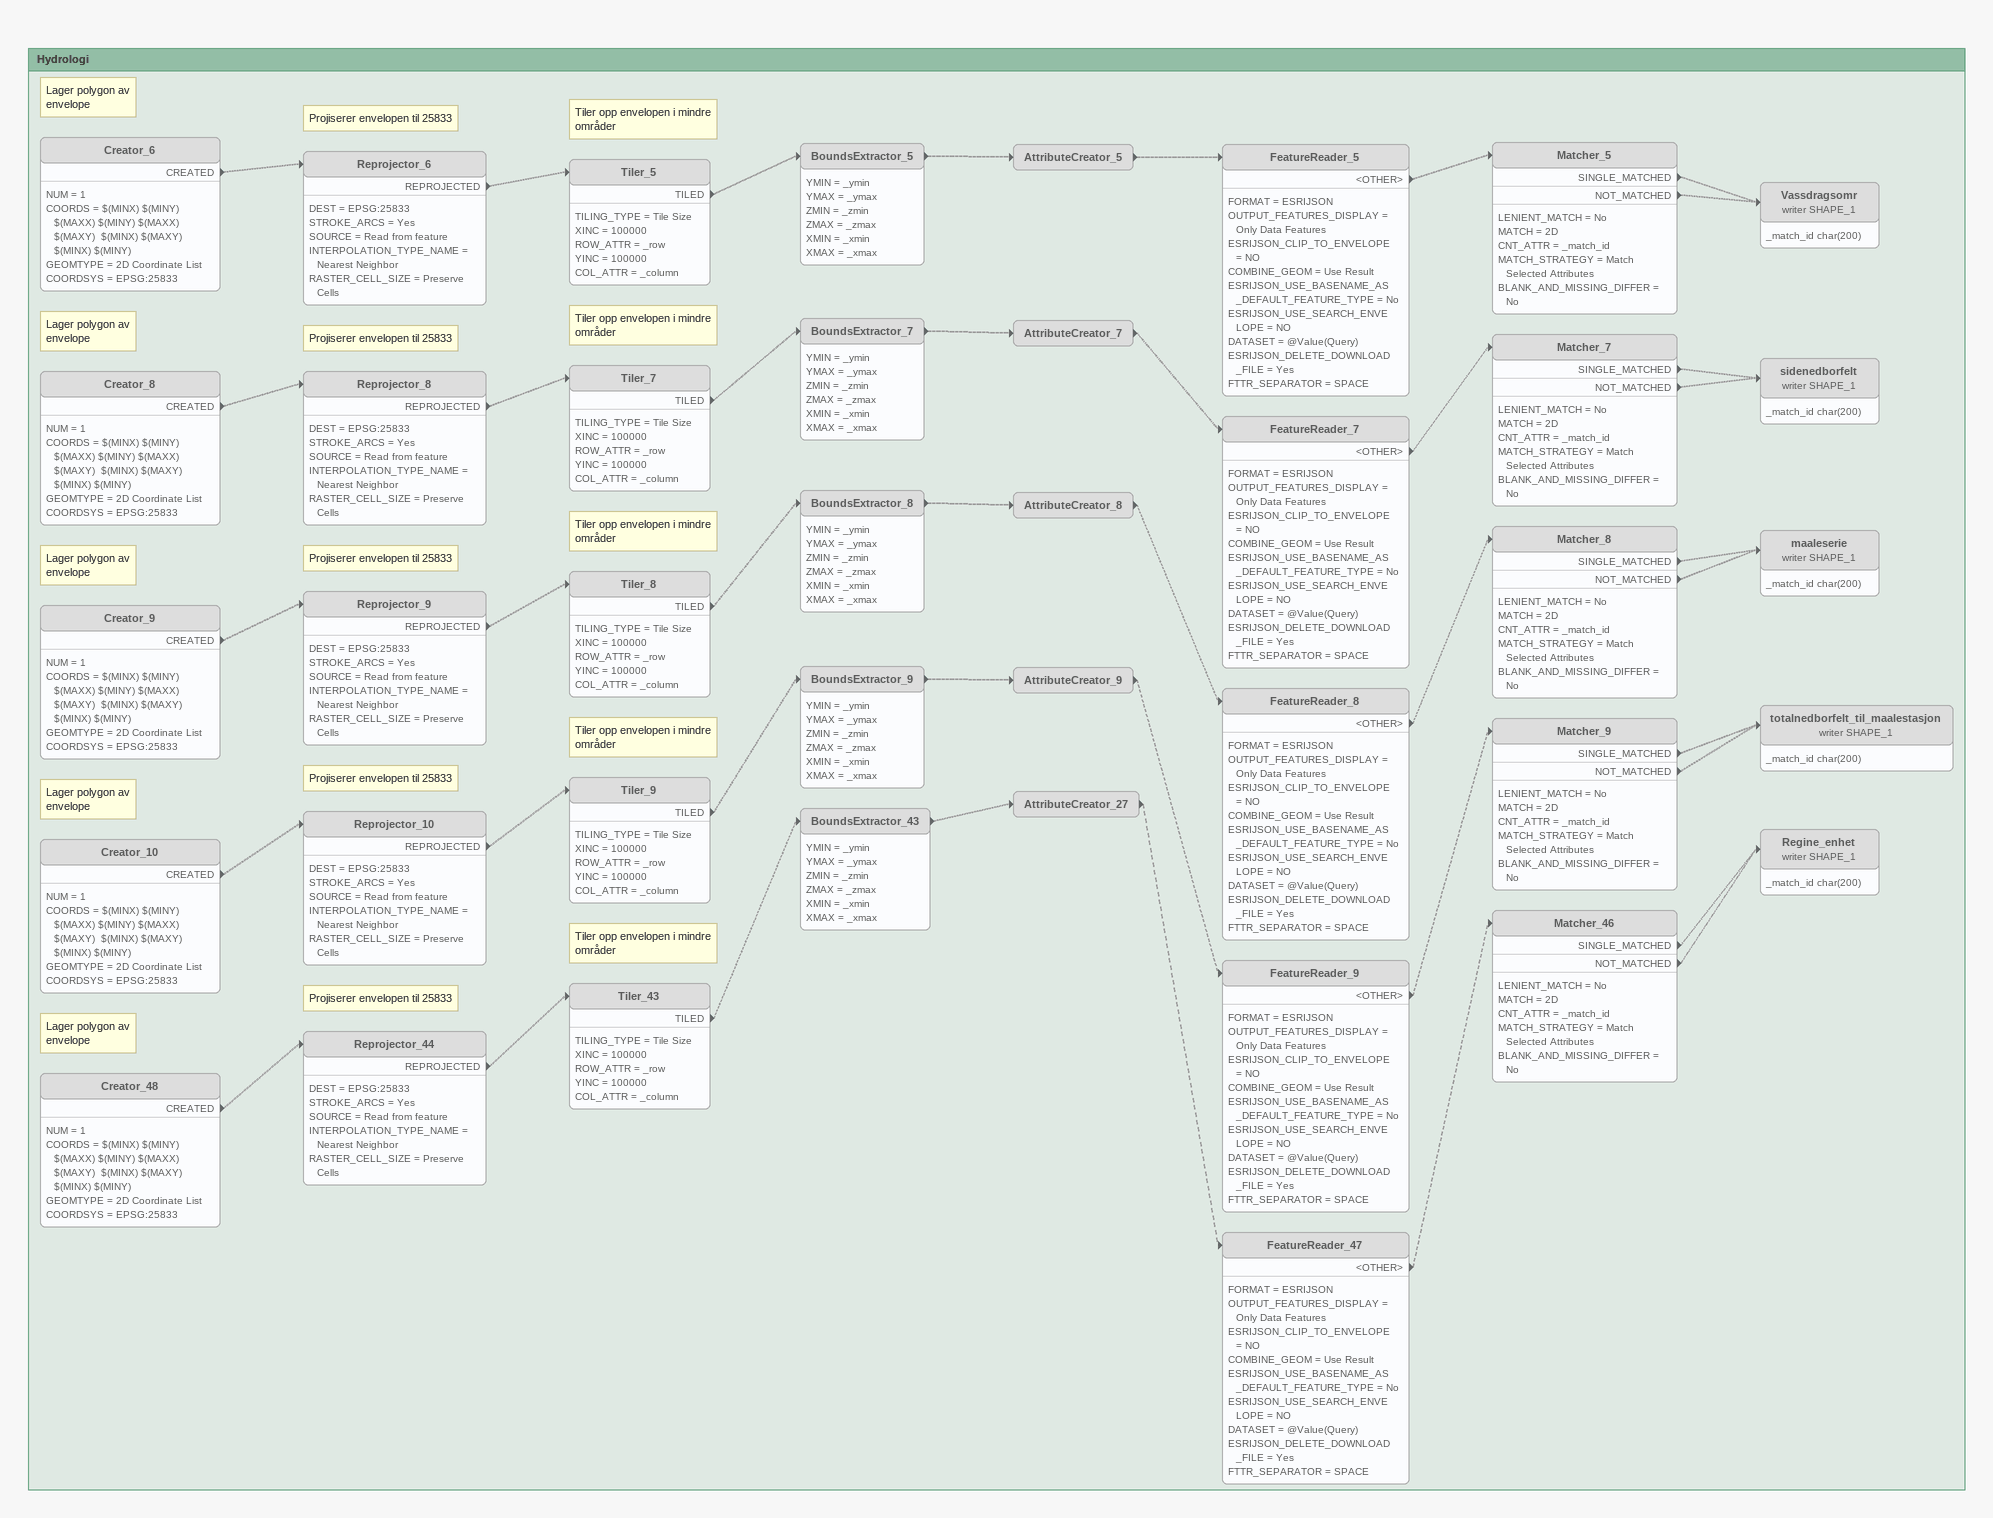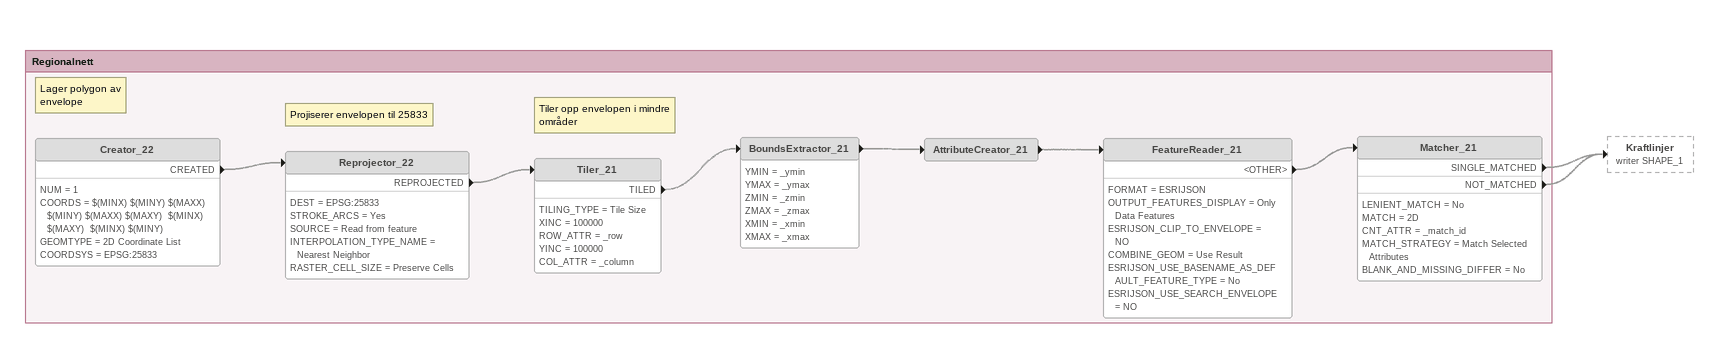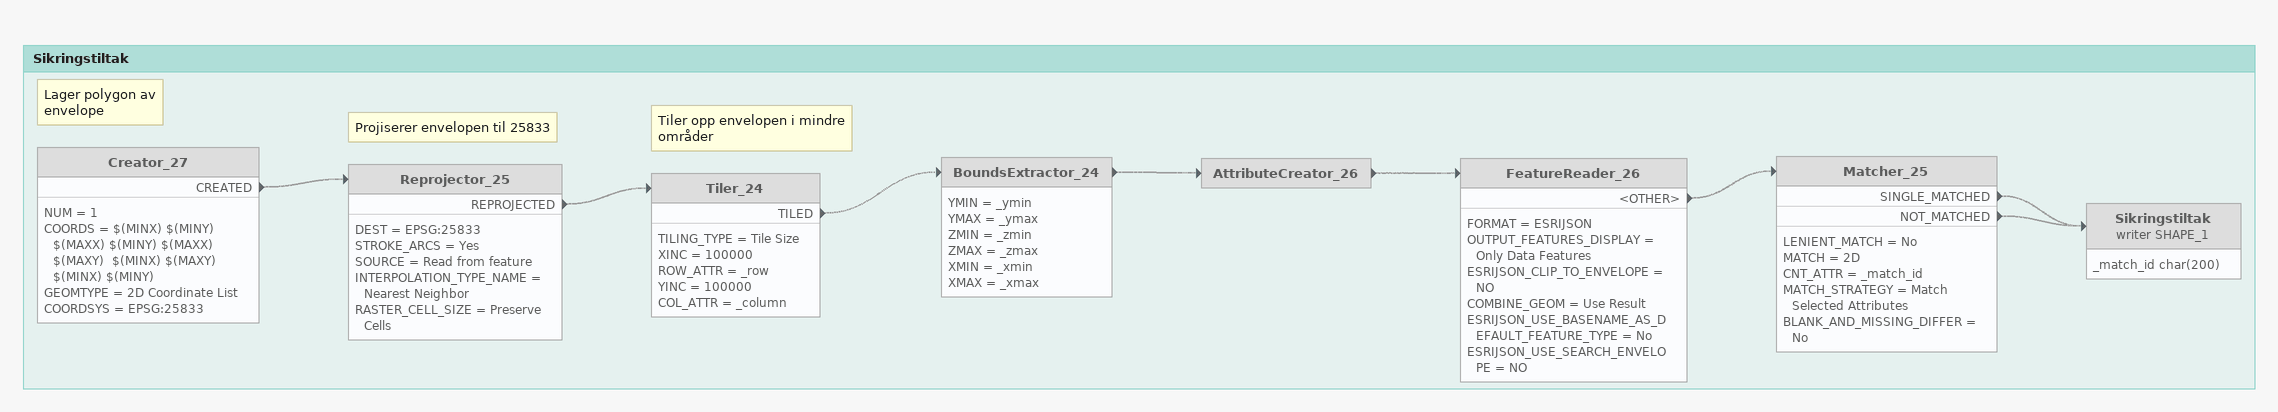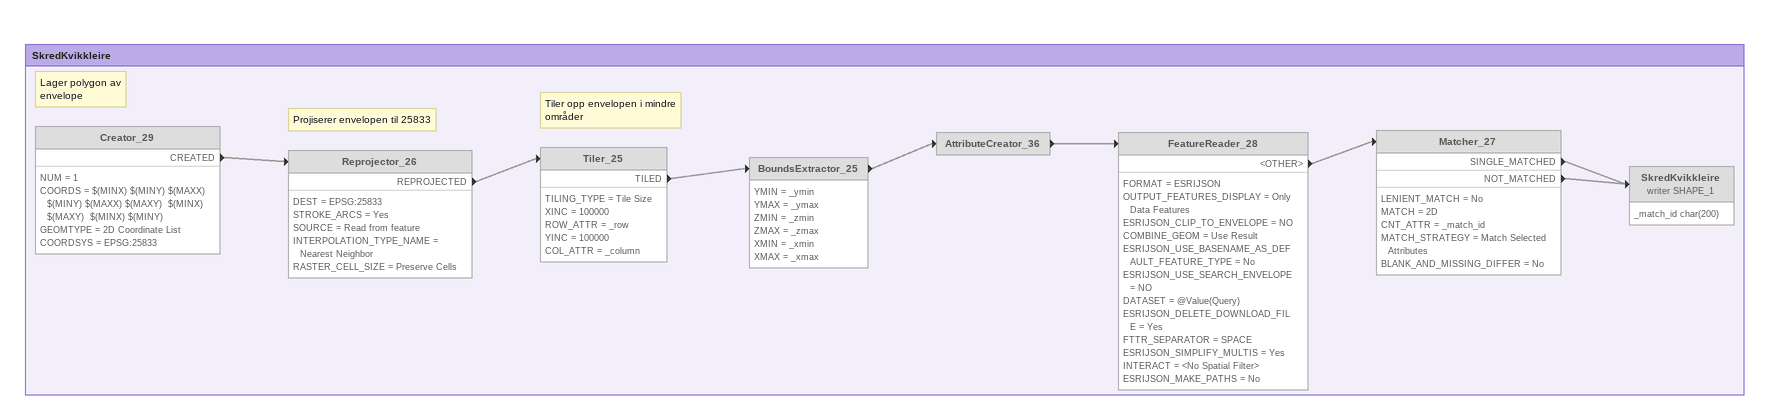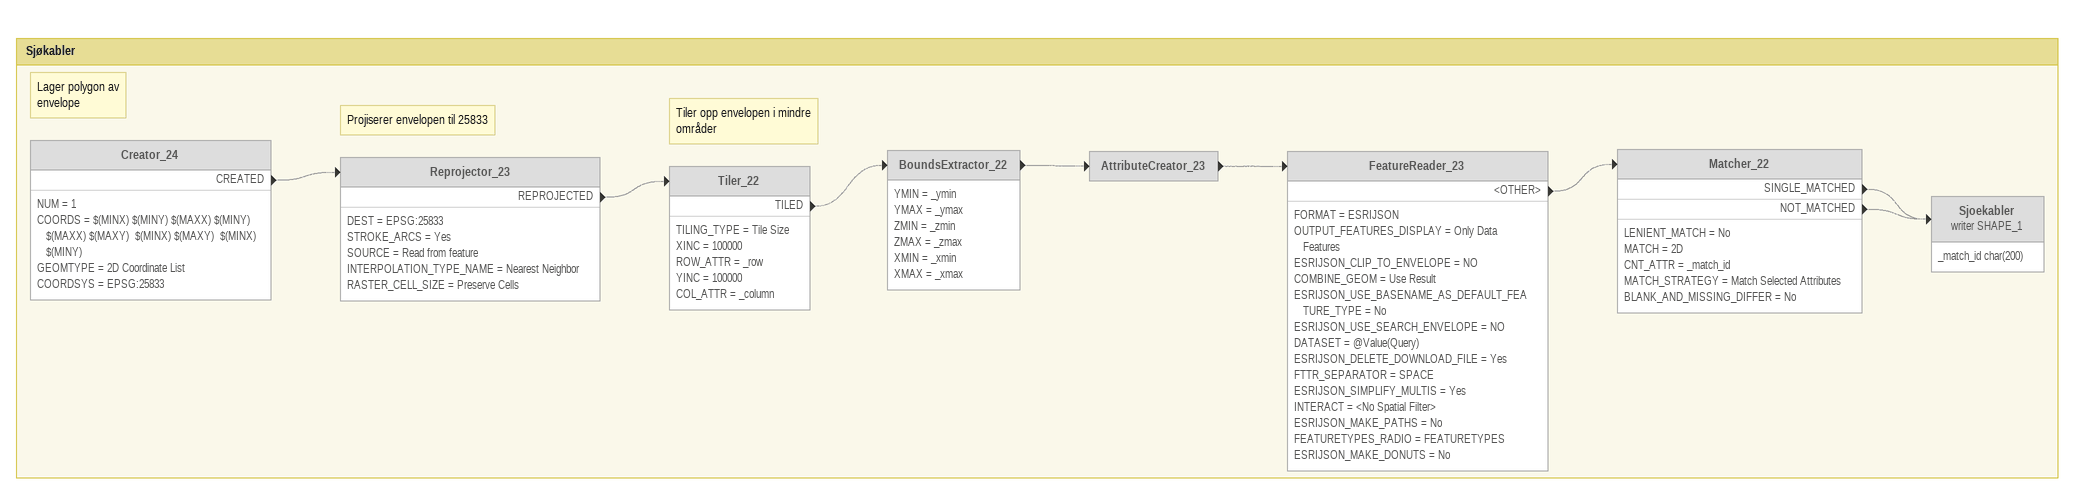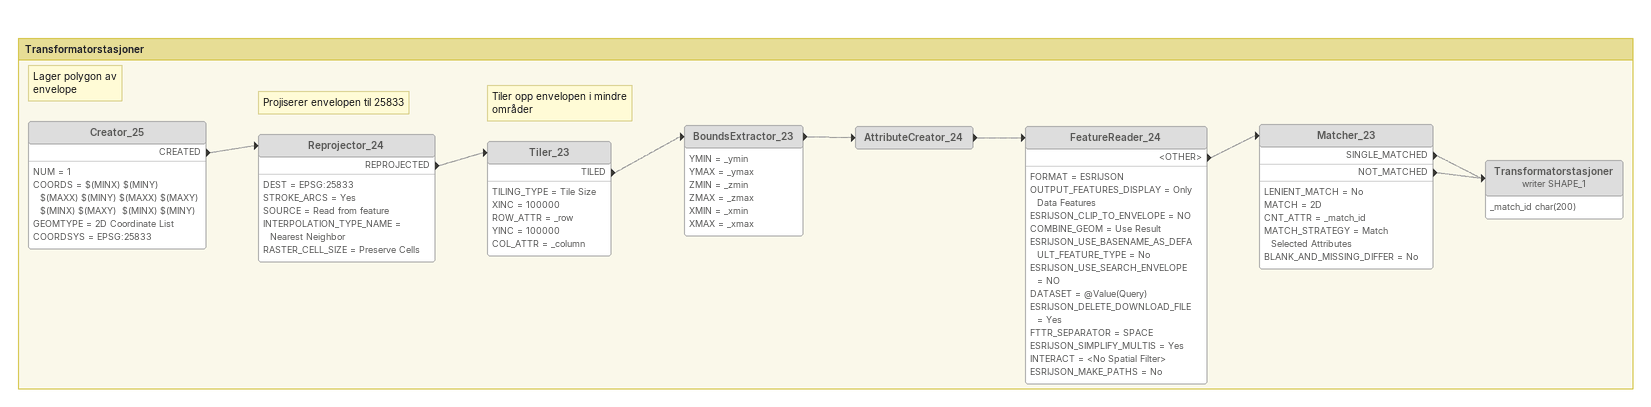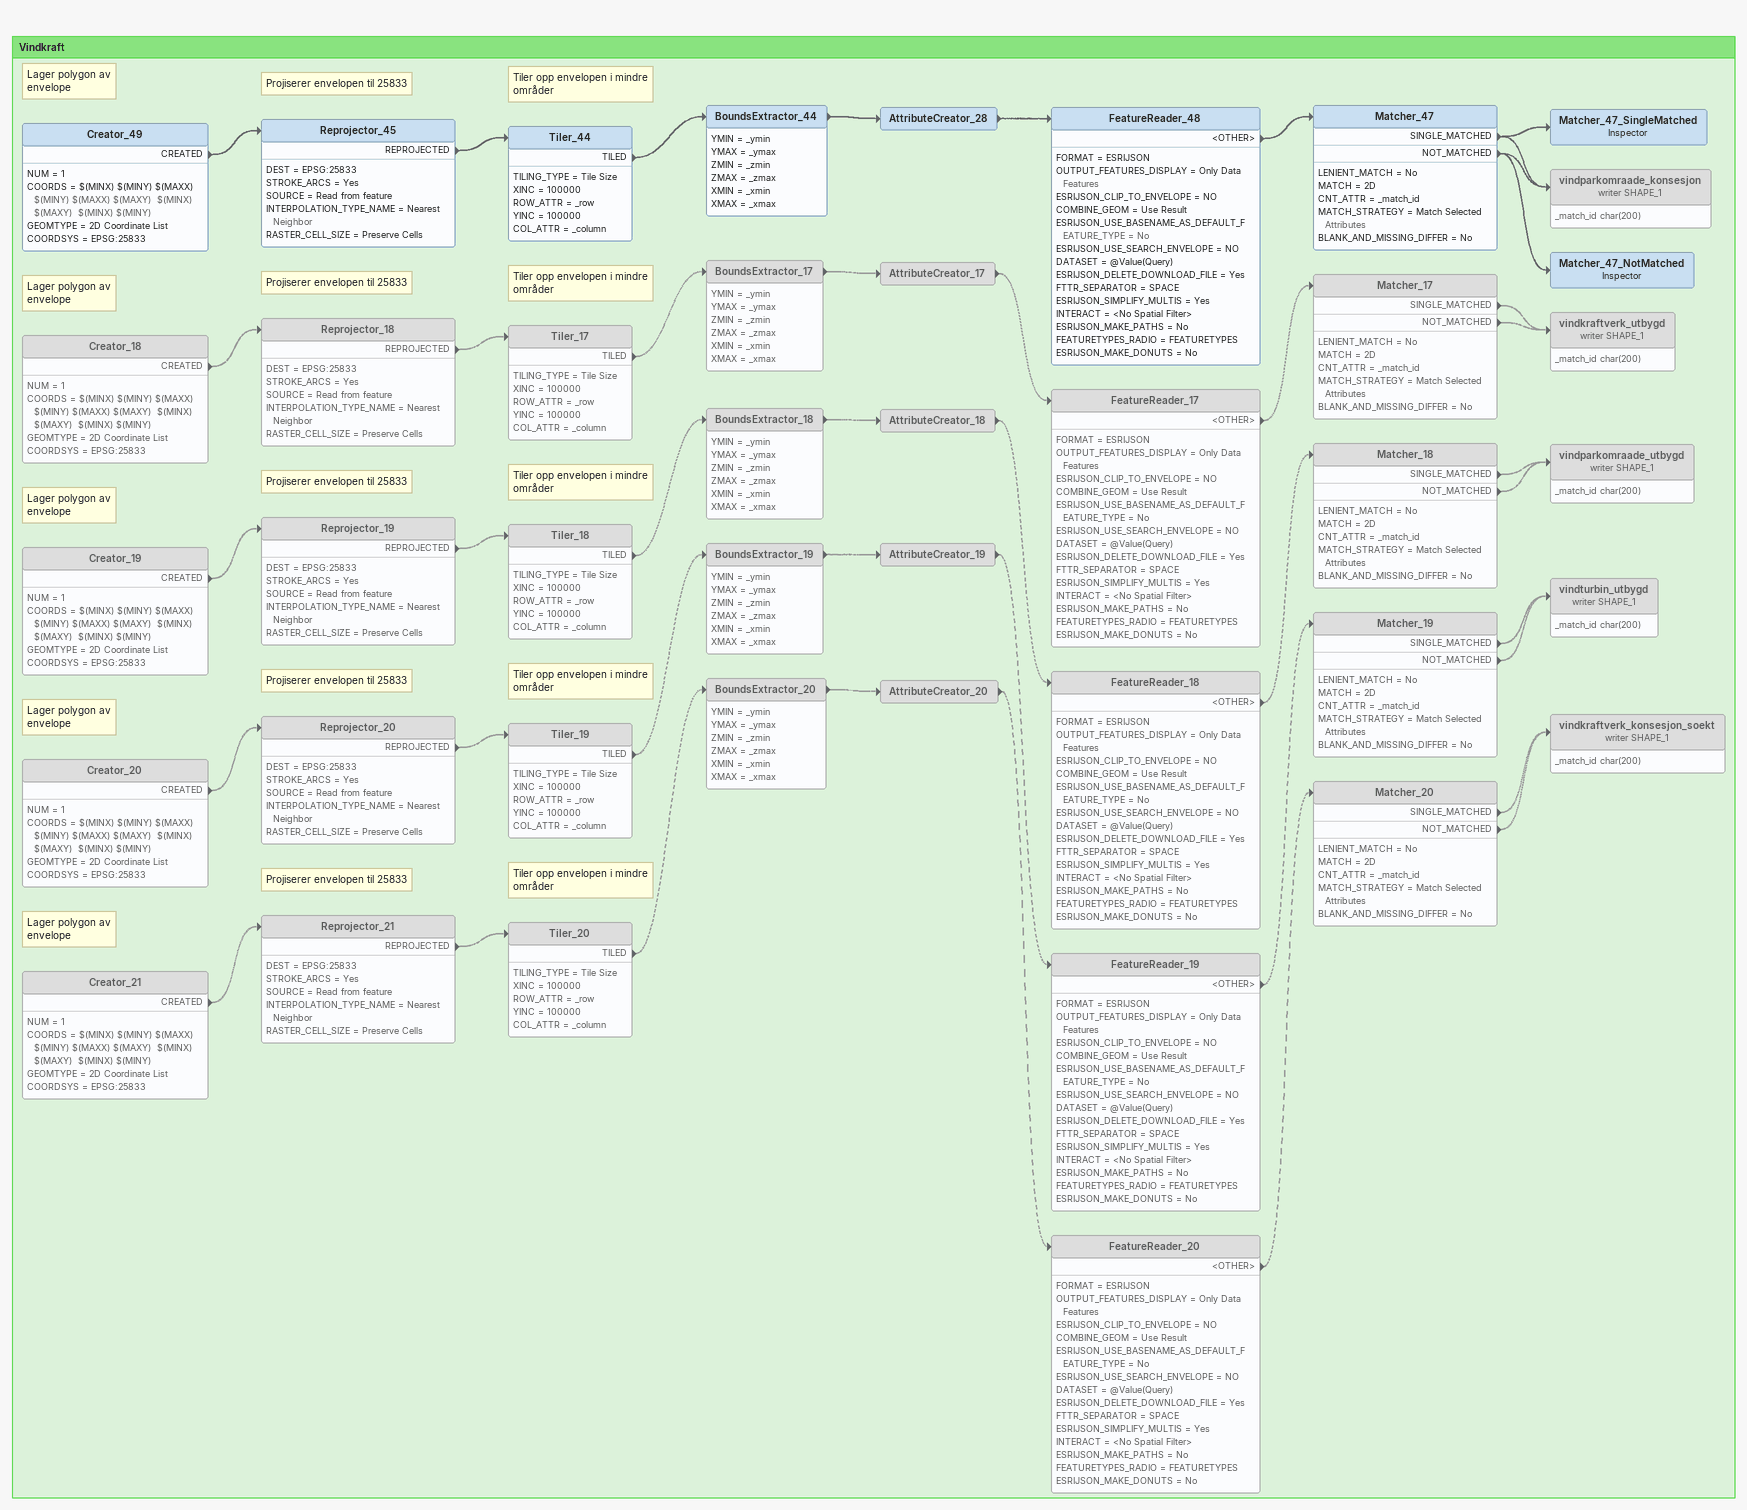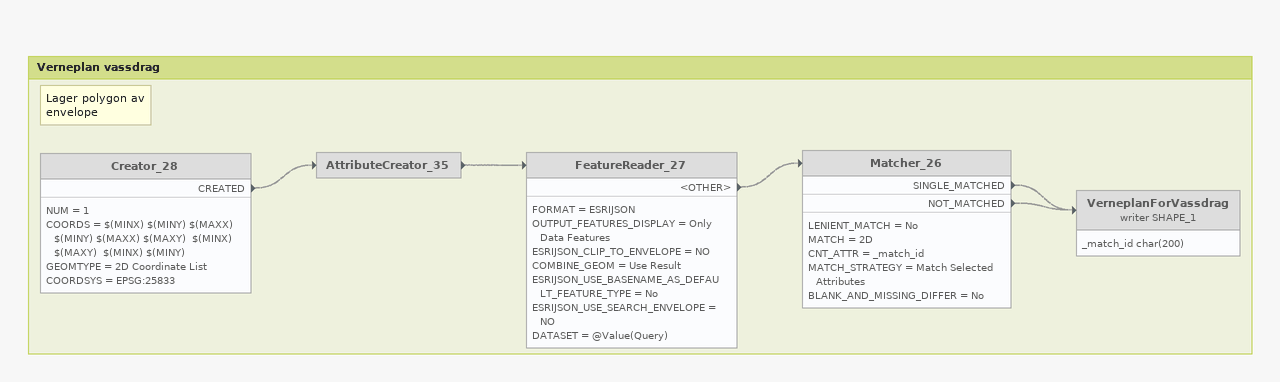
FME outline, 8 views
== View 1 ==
Bookmark: Hydrologi
Note: Lager polygon av / envelope
Creator_8 [off]
    NUM = 1
    COORDS = $(MINX) $(MINY) $(MAXX) $(MINY) $(MAXX) $(MAXY)  $(MINX) $(MAXY)  $(MINX) $(MINY)
    GEOMTYPE = 2D Coordinate List
    COORDSYS = EPSG:25833
    CREATED -> Reprojector_8 [off]
Note: Projiserer envelopen til 25833
Reprojector_8 [off]
    DEST = EPSG:25833
    STROKE_ARCS = Yes
    SOURCE = Read from feature
    INTERPOLATION_TYPE_NAME = Nearest Neighbor
    RASTER_CELL_SIZE = Preserve Cells
    REPROJECTED -> Tiler_7 [off]
Note: Tiler opp envelopen i mindre / områder
Tiler_7 [off]
    TILING_TYPE = Tile Size
    XINC = 100000
    ROW_ATTR = _row
    YINC = 100000
    COL_ATTR = _column
    TILED -> BoundsExtractor_7 [off]
BoundsExtractor_7 [off]
    YMIN = _ymin
    YMAX = _ymax
    ZMIN = _zmin
    ZMAX = _zmax
    XMIN = _xmin
    XMAX = _xmax
    -> AttributeCreator_7 [off]
AttributeCreator_7 [off]
    -> FeatureReader_7 [off]
FeatureReader_7 [off]
    FORMAT = ESRIJSON
    OUTPUT_FEATURES_DISPLAY = Only Data Features
    ESRIJSON_CLIP_TO_ENVELOPE = NO
    COMBINE_GEOM = Use Result
    ESRIJSON_USE_BASENAME_AS_DEFAULT_FEATURE_TYPE = No
    ESRIJSON_USE_SEARCH_ENVELOPE = NO
    DATASET = @Value(Query)
    ESRIJSON_DELETE_DOWNLOAD_FILE = Yes
    FTTR_SEPARATOR = SPACE
    <OTHER> -> Matcher_7 [off]
Matcher_7 [off]
    LENIENT_MATCH = No
    MATCH = 2D
    CNT_ATTR = _match_id
    MATCH_STRATEGY = Match Selected Attributes
    BLANK_AND_MISSING_DIFFER = No
    SINGLE_MATCHED -> sidenedborfelt (writer SHAPE_1) [off]
    NOT_MATCHED -> sidenedborfelt (writer SHAPE_1) [off]
sidenedborfelt (writer SHAPE_1) [off]
    attributes: _match_id char(200)
Note: Lager polygon av / envelope
Creator_9 [off]
    NUM = 1
    COORDS = $(MINX) $(MINY) $(MAXX) $(MINY) $(MAXX) $(MAXY)  $(MINX) $(MAXY)  $(MINX) $(MINY)
    GEOMTYPE = 2D Coordinate List
    COORDSYS = EPSG:25833
    CREATED -> Reprojector_9 [off]
Note: Projiserer envelopen til 25833
Reprojector_9 [off]
    DEST = EPSG:25833
    STROKE_ARCS = Yes
    SOURCE = Read from feature
    INTERPOLATION_TYPE_NAME = Nearest Neighbor
    RASTER_CELL_SIZE = Preserve Cells
    REPROJECTED -> Tiler_8 [off]
Note: Tiler opp envelopen i mindre / områder
Tiler_8 [off]
    TILING_TYPE = Tile Size
    XINC = 100000
    ROW_ATTR = _row
    YINC = 100000
    COL_ATTR = _column
    TILED -> BoundsExtractor_8 [off]
BoundsExtractor_8 [off]
    YMIN = _ymin
    YMAX = _ymax
    ZMIN = _zmin
    ZMAX = _zmax
    XMIN = _xmin
    XMAX = _xmax
    -> AttributeCreator_8 [off]
AttributeCreator_8 [off]
    -> FeatureReader_8 [off]
FeatureReader_8 [off]
    FORMAT = ESRIJSON
    OUTPUT_FEATURES_DISPLAY = Only Data Features
    ESRIJSON_CLIP_TO_ENVELOPE = NO
    COMBINE_GEOM = Use Result
    ESRIJSON_USE_BASENAME_AS_DEFAULT_FEATURE_TYPE = No
    ESRIJSON_USE_SEARCH_ENVELOPE = NO
    DATASET = @Value(Query)
    ESRIJSON_DELETE_DOWNLOAD_FILE = Yes
    FTTR_SEPARATOR = SPACE
    <OTHER> -> Matcher_8 [off]
Matcher_8 [off]
    LENIENT_MATCH = No
    MATCH = 2D
    CNT_ATTR = _match_id
    MATCH_STRATEGY = Match Selected Attributes
    BLANK_AND_MISSING_DIFFER = No
    SINGLE_MATCHED -> maaleserie (writer SHAPE_1) [off]
    NOT_MATCHED -> maaleserie (writer SHAPE_1) [off]
maaleserie (writer SHAPE_1) [off]
    attributes: _match_id char(200)
Note: Lager polygon av / envelope
Creator_10 [off]
    NUM = 1
    COORDS = $(MINX) $(MINY) $(MAXX) $(MINY) $(MAXX) $(MAXY)  $(MINX) $(MAXY)  $(MINX) $(MINY)
    GEOMTYPE = 2D Coordinate List
    COORDSYS = EPSG:25833
    CREATED -> Reprojector_10 [off]
Note: Projiserer envelopen til 25833
Reprojector_10 [off]
    DEST = EPSG:25833
    STROKE_ARCS = Yes
    SOURCE = Read from feature
    INTERPOLATION_TYPE_NAME = Nearest Neighbor
    RASTER_CELL_SIZE = Preserve Cells
    REPROJECTED -> Tiler_9 [off]
Note: Tiler opp envelopen i mindre / områder
Tiler_9 [off]
    TILING_TYPE = Tile Size
    XINC = 100000
    ROW_ATTR = _row
    YINC = 100000
    COL_ATTR = _column
    TILED -> BoundsExtractor_9 [off]
BoundsExtractor_9 [off]
    YMIN = _ymin
    YMAX = _ymax
    ZMIN = _zmin
    ZMAX = _zmax
    XMIN = _xmin
    XMAX = _xmax
    -> AttributeCreator_9 [off]
AttributeCreator_9 [off]
    -> FeatureReader_9 [off]
FeatureReader_9 [off]
    FORMAT = ESRIJSON
    OUTPUT_FEATURES_DISPLAY = Only Data Features
    ESRIJSON_CLIP_TO_ENVELOPE = NO
    COMBINE_GEOM = Use Result
    ESRIJSON_USE_BASENAME_AS_DEFAULT_FEATURE_TYPE = No
    ESRIJSON_USE_SEARCH_ENVELOPE = NO
    DATASET = @Value(Query)
    ESRIJSON_DELETE_DOWNLOAD_FILE = Yes
    FTTR_SEPARATOR = SPACE
    <OTHER> -> Matcher_9 [off]
Matcher_9 [off]
    LENIENT_MATCH = No
    MATCH = 2D
    CNT_ATTR = _match_id
    MATCH_STRATEGY = Match Selected Attributes
    BLANK_AND_MISSING_DIFFER = No
    SINGLE_MATCHED -> totalnedborfelt_til_maalestasjon (writer SHAPE_1) [off]
    NOT_MATCHED -> totalnedborfelt_til_maalestasjon (writer SHAPE_1) [off]
totalnedborfelt_til_maalestasjon (writer SHAPE_1) [off]
    attributes: _match_id char(200)
Note: Lager polygon av / envelope
Creator_48 [off]
    NUM = 1
    COORDS = $(MINX) $(MINY) $(MAXX) $(MINY) $(MAXX) $(MAXY)  $(MINX) $(MAXY)  $(MINX) $(MINY)
    GEOMTYPE = 2D Coordinate List
    COORDSYS = EPSG:25833
    CREATED -> Reprojector_44 [off]
Note: Projiserer envelopen til 25833
Reprojector_44 [off]
    DEST = EPSG:25833
    STROKE_ARCS = Yes
    SOURCE = Read from feature
    INTERPOLATION_TYPE_NAME = Nearest Neighbor
    RASTER_CELL_SIZE = Preserve Cells
    REPROJECTED -> Tiler_43 [off]
Note: Tiler opp envelopen i mindre / områder
Tiler_43 [off]
    TILING_TYPE = Tile Size
    XINC = 100000
    ROW_ATTR = _row
    YINC = 100000
    COL_ATTR = _column
    TILED -> BoundsExtractor_43 [off]
BoundsExtractor_43 [off]
    YMIN = _ymin
    YMAX = _ymax
    ZMIN = _zmin
    ZMAX = _zmax
    XMIN = _xmin
    XMAX = _xmax
    -> AttributeCreator_27 [off]
AttributeCreator_27 [off]
    -> FeatureReader_47 [off]
FeatureReader_47 [off]
    FORMAT = ESRIJSON
    OUTPUT_FEATURES_DISPLAY = Only Data Features
    ESRIJSON_CLIP_TO_ENVELOPE = NO
    COMBINE_GEOM = Use Result
    ESRIJSON_USE_BASENAME_AS_DEFAULT_FEATURE_TYPE = No
    ESRIJSON_USE_SEARCH_ENVELOPE = NO
    DATASET = @Value(Query)
    ESRIJSON_DELETE_DOWNLOAD_FILE = Yes
    FTTR_SEPARATOR = SPACE
    <OTHER> -> Matcher_46 [off]
Matcher_46 [off]
    LENIENT_MATCH = No
    MATCH = 2D
    CNT_ATTR = _match_id
    MATCH_STRATEGY = Match Selected Attributes
    BLANK_AND_MISSING_DIFFER = No
    SINGLE_MATCHED -> Regine_enhet (writer SHAPE_1) [off]
    NOT_MATCHED -> Regine_enhet (writer SHAPE_1) [off]
Regine_enhet (writer SHAPE_1) [off]
    attributes: _match_id char(200)
Note: Lager polygon av / envelope
Creator_6 [off]
    NUM = 1
    COORDS = $(MINX) $(MINY) $(MAXX) $(MINY) $(MAXX) $(MAXY)  $(MINX) $(MAXY)  $(MINX) $(MINY)
    GEOMTYPE = 2D Coordinate List
    COORDSYS = EPSG:25833
    CREATED -> Reprojector_6 [off]
Note: Projiserer envelopen til 25833
Reprojector_6 [off]
    DEST = EPSG:25833
    STROKE_ARCS = Yes
    SOURCE = Read from feature
    INTERPOLATION_TYPE_NAME = Nearest Neighbor
    RASTER_CELL_SIZE = Preserve Cells
    REPROJECTED -> Tiler_5 [off]
Note: Tiler opp envelopen i mindre / områder
Tiler_5 [off]
    TILING_TYPE = Tile Size
    XINC = 100000
    ROW_ATTR = _row
    YINC = 100000
    COL_ATTR = _column
    TILED -> BoundsExtractor_5 [off]
BoundsExtractor_5 [off]
    YMIN = _ymin
    YMAX = _ymax
    ZMIN = _zmin
    ZMAX = _zmax
    XMIN = _xmin
    XMAX = _xmax
    -> AttributeCreator_5 [off]
AttributeCreator_5 [off]
    -> FeatureReader_5 [off]
FeatureReader_5 [off]
    FORMAT = ESRIJSON
    OUTPUT_FEATURES_DISPLAY = Only Data Features
    ESRIJSON_CLIP_TO_ENVELOPE = NO
    COMBINE_GEOM = Use Result
    ESRIJSON_USE_BASENAME_AS_DEFAULT_FEATURE_TYPE = No
    ESRIJSON_USE_SEARCH_ENVELOPE = NO
    DATASET = @Value(Query)
    ESRIJSON_DELETE_DOWNLOAD_FILE = Yes
    FTTR_SEPARATOR = SPACE
    <OTHER> -> Matcher_5 [off]
Matcher_5 [off]
    LENIENT_MATCH = No
    MATCH = 2D
    CNT_ATTR = _match_id
    MATCH_STRATEGY = Match Selected Attributes
    BLANK_AND_MISSING_DIFFER = No
    SINGLE_MATCHED -> Vassdragsomr (writer SHAPE_1) [off]
    NOT_MATCHED -> Vassdragsomr (writer SHAPE_1) [off]
Vassdragsomr (writer SHAPE_1) [off]
    attributes: _match_id char(200)

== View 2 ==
Bookmark: Regionalnett
Note: Lager polygon av / envelope
Creator_22 [off]
    NUM = 1
    COORDS = $(MINX) $(MINY) $(MAXX) $(MINY) $(MAXX) $(MAXY)  $(MINX) $(MAXY)  $(MINX) $(MINY)
    GEOMTYPE = 2D Coordinate List
    COORDSYS = EPSG:25833
    CREATED -> Reprojector_22 [off]
Note: Projiserer envelopen til 25833
Reprojector_22 [off]
    DEST = EPSG:25833
    STROKE_ARCS = Yes
    SOURCE = Read from feature
    INTERPOLATION_TYPE_NAME = Nearest Neighbor
    RASTER_CELL_SIZE = Preserve Cells
    REPROJECTED -> Tiler_21 [off]
Note: Tiler opp envelopen i mindre / områder
Tiler_21 [off]
    TILING_TYPE = Tile Size
    XINC = 100000
    ROW_ATTR = _row
    YINC = 100000
    COL_ATTR = _column
    TILED -> BoundsExtractor_21 [off]
BoundsExtractor_21 [off]
    YMIN = _ymin
    YMAX = _ymax
    ZMIN = _zmin
    ZMAX = _zmax
    XMIN = _xmin
    XMAX = _xmax
    -> AttributeCreator_21 [off]
AttributeCreator_21 [off]
    -> FeatureReader_21 [off]
FeatureReader_21 [off]
    FORMAT = ESRIJSON
    OUTPUT_FEATURES_DISPLAY = Only Data Features
    ESRIJSON_CLIP_TO_ENVELOPE = NO
    COMBINE_GEOM = Use Result
    ESRIJSON_USE_BASENAME_AS_DEFAULT_FEATURE_TYPE = No
    ESRIJSON_USE_SEARCH_ENVELOPE = NO
    <OTHER> -> Matcher_21 [off]
Matcher_21 [off]
    LENIENT_MATCH = No
    MATCH = 2D
    CNT_ATTR = _match_id
    MATCH_STRATEGY = Match Selected Attributes
    BLANK_AND_MISSING_DIFFER = No
    SINGLE_MATCHED -> Kraftlinjer (writer SHAPE_1) [off]
    NOT_MATCHED -> Kraftlinjer (writer SHAPE_1) [off]

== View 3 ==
Bookmark: Sikringstiltak
Note: Lager polygon av / envelope
Creator_27 [off]
    NUM = 1
    COORDS = $(MINX) $(MINY) $(MAXX) $(MINY) $(MAXX) $(MAXY)  $(MINX) $(MAXY)  $(MINX) $(MINY)
    GEOMTYPE = 2D Coordinate List
    COORDSYS = EPSG:25833
    CREATED -> Reprojector_25 [off]
Note: Projiserer envelopen til 25833
Reprojector_25 [off]
    DEST = EPSG:25833
    STROKE_ARCS = Yes
    SOURCE = Read from feature
    INTERPOLATION_TYPE_NAME = Nearest Neighbor
    RASTER_CELL_SIZE = Preserve Cells
    REPROJECTED -> Tiler_24 [off]
Note: Tiler opp envelopen i mindre / områder
Tiler_24 [off]
    TILING_TYPE = Tile Size
    XINC = 100000
    ROW_ATTR = _row
    YINC = 100000
    COL_ATTR = _column
    TILED -> BoundsExtractor_24 [off]
BoundsExtractor_24 [off]
    YMIN = _ymin
    YMAX = _ymax
    ZMIN = _zmin
    ZMAX = _zmax
    XMIN = _xmin
    XMAX = _xmax
    -> AttributeCreator_26 [off]
AttributeCreator_26 [off]
    -> FeatureReader_26 [off]
FeatureReader_26 [off]
    FORMAT = ESRIJSON
    OUTPUT_FEATURES_DISPLAY = Only Data Features
    ESRIJSON_CLIP_TO_ENVELOPE = NO
    COMBINE_GEOM = Use Result
    ESRIJSON_USE_BASENAME_AS_DEFAULT_FEATURE_TYPE = No
    ESRIJSON_USE_SEARCH_ENVELOPE = NO
    <OTHER> -> Matcher_25 [off]
Matcher_25 [off]
    LENIENT_MATCH = No
    MATCH = 2D
    CNT_ATTR = _match_id
    MATCH_STRATEGY = Match Selected Attributes
    BLANK_AND_MISSING_DIFFER = No
    SINGLE_MATCHED -> Sikringstiltak (writer SHAPE_1) [off]
    NOT_MATCHED -> Sikringstiltak (writer SHAPE_1) [off]
Sikringstiltak (writer SHAPE_1) [off]
    attributes: _match_id char(200)

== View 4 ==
Bookmark: SkredKvikkleire
Note: Lager polygon av / envelope
Creator_29 [off]
    NUM = 1
    COORDS = $(MINX) $(MINY) $(MAXX) $(MINY) $(MAXX) $(MAXY)  $(MINX) $(MAXY)  $(MINX) $(MINY)
    GEOMTYPE = 2D Coordinate List
    COORDSYS = EPSG:25833
    CREATED -> Reprojector_26 [off]
Note: Projiserer envelopen til 25833
Reprojector_26 [off]
    DEST = EPSG:25833
    STROKE_ARCS = Yes
    SOURCE = Read from feature
    INTERPOLATION_TYPE_NAME = Nearest Neighbor
    RASTER_CELL_SIZE = Preserve Cells
    REPROJECTED -> Tiler_25 [off]
Note: Tiler opp envelopen i mindre / områder
Tiler_25 [off]
    TILING_TYPE = Tile Size
    XINC = 100000
    ROW_ATTR = _row
    YINC = 100000
    COL_ATTR = _column
    TILED -> BoundsExtractor_25 [off]
BoundsExtractor_25 [off]
    YMIN = _ymin
    YMAX = _ymax
    ZMIN = _zmin
    ZMAX = _zmax
    XMIN = _xmin
    XMAX = _xmax
    -> AttributeCreator_36 [off]
AttributeCreator_36 [off]
    -> FeatureReader_28 [off]
FeatureReader_28 [off]
    FORMAT = ESRIJSON
    OUTPUT_FEATURES_DISPLAY = Only Data Features
    ESRIJSON_CLIP_TO_ENVELOPE = NO
    COMBINE_GEOM = Use Result
    ESRIJSON_USE_BASENAME_AS_DEFAULT_FEATURE_TYPE = No
    ESRIJSON_USE_SEARCH_ENVELOPE = NO
    DATASET = @Value(Query)
    ESRIJSON_DELETE_DOWNLOAD_FILE = Yes
    FTTR_SEPARATOR = SPACE
    ESRIJSON_SIMPLIFY_MULTIS = Yes
    INTERACT = <No Spatial Filter>
    ESRIJSON_MAKE_PATHS = No
    <OTHER> -> Matcher_27 [off]
Matcher_27 [off]
    LENIENT_MATCH = No
    MATCH = 2D
    CNT_ATTR = _match_id
    MATCH_STRATEGY = Match Selected Attributes
    BLANK_AND_MISSING_DIFFER = No
    SINGLE_MATCHED -> SkredKvikkleire (writer SHAPE_1) [off]
    NOT_MATCHED -> SkredKvikkleire (writer SHAPE_1) [off]
SkredKvikkleire (writer SHAPE_1) [off]
    attributes: _match_id char(200)

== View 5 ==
Bookmark: Sjøkabler
Note: Lager polygon av / envelope
Creator_24 [off]
    NUM = 1
    COORDS = $(MINX) $(MINY) $(MAXX) $(MINY) $(MAXX) $(MAXY)  $(MINX) $(MAXY)  $(MINX) $(MINY)
    GEOMTYPE = 2D Coordinate List
    COORDSYS = EPSG:25833
    CREATED -> Reprojector_23 [off]
Note: Projiserer envelopen til 25833
Reprojector_23 [off]
    DEST = EPSG:25833
    STROKE_ARCS = Yes
    SOURCE = Read from feature
    INTERPOLATION_TYPE_NAME = Nearest Neighbor
    RASTER_CELL_SIZE = Preserve Cells
    REPROJECTED -> Tiler_22 [off]
Note: Tiler opp envelopen i mindre / områder
Tiler_22 [off]
    TILING_TYPE = Tile Size
    XINC = 100000
    ROW_ATTR = _row
    YINC = 100000
    COL_ATTR = _column
    TILED -> BoundsExtractor_22 [off]
BoundsExtractor_22 [off]
    YMIN = _ymin
    YMAX = _ymax
    ZMIN = _zmin
    ZMAX = _zmax
    XMIN = _xmin
    XMAX = _xmax
    -> AttributeCreator_23 [off]
AttributeCreator_23 [off]
    -> FeatureReader_23 [off]
FeatureReader_23 [off]
    FORMAT = ESRIJSON
    OUTPUT_FEATURES_DISPLAY = Only Data Features
    ESRIJSON_CLIP_TO_ENVELOPE = NO
    COMBINE_GEOM = Use Result
    ESRIJSON_USE_BASENAME_AS_DEFAULT_FEATURE_TYPE = No
    ESRIJSON_USE_SEARCH_ENVELOPE = NO
    DATASET = @Value(Query)
    ESRIJSON_DELETE_DOWNLOAD_FILE = Yes
    FTTR_SEPARATOR = SPACE
    ESRIJSON_SIMPLIFY_MULTIS = Yes
    INTERACT = <No Spatial Filter>
    ESRIJSON_MAKE_PATHS = No
    FEATURETYPES_RADIO = FEATURETYPES
    ESRIJSON_MAKE_DONUTS = No
    <OTHER> -> Matcher_22 [off]
Matcher_22 [off]
    LENIENT_MATCH = No
    MATCH = 2D
    CNT_ATTR = _match_id
    MATCH_STRATEGY = Match Selected Attributes
    BLANK_AND_MISSING_DIFFER = No
    SINGLE_MATCHED -> Sjoekabler (writer SHAPE_1) [off]
    NOT_MATCHED -> Sjoekabler (writer SHAPE_1) [off]
Sjoekabler (writer SHAPE_1) [off]
    attributes: _match_id char(200)

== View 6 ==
Bookmark: Transformatorstasjoner
Note: Lager polygon av / envelope
Creator_25 [off]
    NUM = 1
    COORDS = $(MINX) $(MINY) $(MAXX) $(MINY) $(MAXX) $(MAXY)  $(MINX) $(MAXY)  $(MINX) $(MINY)
    GEOMTYPE = 2D Coordinate List
    COORDSYS = EPSG:25833
    CREATED -> Reprojector_24 [off]
Note: Projiserer envelopen til 25833
Reprojector_24 [off]
    DEST = EPSG:25833
    STROKE_ARCS = Yes
    SOURCE = Read from feature
    INTERPOLATION_TYPE_NAME = Nearest Neighbor
    RASTER_CELL_SIZE = Preserve Cells
    REPROJECTED -> Tiler_23 [off]
Note: Tiler opp envelopen i mindre / områder
Tiler_23 [off]
    TILING_TYPE = Tile Size
    XINC = 100000
    ROW_ATTR = _row
    YINC = 100000
    COL_ATTR = _column
    TILED -> BoundsExtractor_23 [off]
BoundsExtractor_23 [off]
    YMIN = _ymin
    YMAX = _ymax
    ZMIN = _zmin
    ZMAX = _zmax
    XMIN = _xmin
    XMAX = _xmax
    -> AttributeCreator_24 [off]
AttributeCreator_24 [off]
    -> FeatureReader_24 [off]
FeatureReader_24 [off]
    FORMAT = ESRIJSON
    OUTPUT_FEATURES_DISPLAY = Only Data Features
    ESRIJSON_CLIP_TO_ENVELOPE = NO
    COMBINE_GEOM = Use Result
    ESRIJSON_USE_BASENAME_AS_DEFAULT_FEATURE_TYPE = No
    ESRIJSON_USE_SEARCH_ENVELOPE = NO
    DATASET = @Value(Query)
    ESRIJSON_DELETE_DOWNLOAD_FILE = Yes
    FTTR_SEPARATOR = SPACE
    ESRIJSON_SIMPLIFY_MULTIS = Yes
    INTERACT = <No Spatial Filter>
    ESRIJSON_MAKE_PATHS = No
    <OTHER> -> Matcher_23 [off]
Matcher_23 [off]
    LENIENT_MATCH = No
    MATCH = 2D
    CNT_ATTR = _match_id
    MATCH_STRATEGY = Match Selected Attributes
    BLANK_AND_MISSING_DIFFER = No
    SINGLE_MATCHED -> Transformatorstasjoner (writer SHAPE_1) [off]
    NOT_MATCHED -> Transformatorstasjoner (writer SHAPE_1) [off]
Transformatorstasjoner (writer SHAPE_1) [off]
    attributes: _match_id char(200)

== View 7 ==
Bookmark: Vindkraft
Note: Lager polygon av / envelope
Creator_18 [off]
    NUM = 1
    COORDS = $(MINX) $(MINY) $(MAXX) $(MINY) $(MAXX) $(MAXY)  $(MINX) $(MAXY)  $(MINX) $(MINY)
    GEOMTYPE = 2D Coordinate List
    COORDSYS = EPSG:25833
    CREATED -> Reprojector_18 [off]
Note: Projiserer envelopen til 25833
Reprojector_18 [off]
    DEST = EPSG:25833
    STROKE_ARCS = Yes
    SOURCE = Read from feature
    INTERPOLATION_TYPE_NAME = Nearest Neighbor
    RASTER_CELL_SIZE = Preserve Cells
    REPROJECTED -> Tiler_17 [off]
Note: Tiler opp envelopen i mindre / områder
Tiler_17 [off]
    TILING_TYPE = Tile Size
    XINC = 100000
    ROW_ATTR = _row
    YINC = 100000
    COL_ATTR = _column
    TILED -> BoundsExtractor_17 [off]
BoundsExtractor_17 [off]
    YMIN = _ymin
    YMAX = _ymax
    ZMIN = _zmin
    ZMAX = _zmax
    XMIN = _xmin
    XMAX = _xmax
    -> AttributeCreator_17 [off]
AttributeCreator_17 [off]
    -> FeatureReader_17 [off]
FeatureReader_17 [off]
    FORMAT = ESRIJSON
    OUTPUT_FEATURES_DISPLAY = Only Data Features
    ESRIJSON_CLIP_TO_ENVELOPE = NO
    COMBINE_GEOM = Use Result
    ESRIJSON_USE_BASENAME_AS_DEFAULT_FEATURE_TYPE = No
    ESRIJSON_USE_SEARCH_ENVELOPE = NO
    DATASET = @Value(Query)
    ESRIJSON_DELETE_DOWNLOAD_FILE = Yes
    FTTR_SEPARATOR = SPACE
    ESRIJSON_SIMPLIFY_MULTIS = Yes
    INTERACT = <No Spatial Filter>
    ESRIJSON_MAKE_PATHS = No
    FEATURETYPES_RADIO = FEATURETYPES
    ESRIJSON_MAKE_DONUTS = No
    <OTHER> -> Matcher_17 [off]
Matcher_17 [off]
    LENIENT_MATCH = No
    MATCH = 2D
    CNT_ATTR = _match_id
    MATCH_STRATEGY = Match Selected Attributes
    BLANK_AND_MISSING_DIFFER = No
    SINGLE_MATCHED -> vindkraftverk_utbygd (writer SHAPE_1) [off]
    NOT_MATCHED -> vindkraftverk_utbygd (writer SHAPE_1) [off]
vindkraftverk_utbygd (writer SHAPE_1) [off]
    attributes: _match_id char(200)
Note: Lager polygon av / envelope
Creator_19 [off]
    NUM = 1
    COORDS = $(MINX) $(MINY) $(MAXX) $(MINY) $(MAXX) $(MAXY)  $(MINX) $(MAXY)  $(MINX) $(MINY)
    GEOMTYPE = 2D Coordinate List
    COORDSYS = EPSG:25833
    CREATED -> Reprojector_19 [off]
Note: Projiserer envelopen til 25833
Reprojector_19 [off]
    DEST = EPSG:25833
    STROKE_ARCS = Yes
    SOURCE = Read from feature
    INTERPOLATION_TYPE_NAME = Nearest Neighbor
    RASTER_CELL_SIZE = Preserve Cells
    REPROJECTED -> Tiler_18 [off]
Note: Tiler opp envelopen i mindre / områder
Tiler_18 [off]
    TILING_TYPE = Tile Size
    XINC = 100000
    ROW_ATTR = _row
    YINC = 100000
    COL_ATTR = _column
    TILED -> BoundsExtractor_18 [off]
BoundsExtractor_18 [off]
    YMIN = _ymin
    YMAX = _ymax
    ZMIN = _zmin
    ZMAX = _zmax
    XMIN = _xmin
    XMAX = _xmax
    -> AttributeCreator_18 [off]
AttributeCreator_18 [off]
    -> FeatureReader_18 [off]
FeatureReader_18 [off]
    FORMAT = ESRIJSON
    OUTPUT_FEATURES_DISPLAY = Only Data Features
    ESRIJSON_CLIP_TO_ENVELOPE = NO
    COMBINE_GEOM = Use Result
    ESRIJSON_USE_BASENAME_AS_DEFAULT_FEATURE_TYPE = No
    ESRIJSON_USE_SEARCH_ENVELOPE = NO
    DATASET = @Value(Query)
    ESRIJSON_DELETE_DOWNLOAD_FILE = Yes
    FTTR_SEPARATOR = SPACE
    ESRIJSON_SIMPLIFY_MULTIS = Yes
    INTERACT = <No Spatial Filter>
    ESRIJSON_MAKE_PATHS = No
    FEATURETYPES_RADIO = FEATURETYPES
    ESRIJSON_MAKE_DONUTS = No
    <OTHER> -> Matcher_18 [off]
Matcher_18 [off]
    LENIENT_MATCH = No
    MATCH = 2D
    CNT_ATTR = _match_id
    MATCH_STRATEGY = Match Selected Attributes
    BLANK_AND_MISSING_DIFFER = No
    SINGLE_MATCHED -> vindparkomraade_utbygd (writer SHAPE_1) [off]
    NOT_MATCHED -> vindparkomraade_utbygd (writer SHAPE_1) [off]
vindparkomraade_utbygd (writer SHAPE_1) [off]
    attributes: _match_id char(200)
Note: Lager polygon av / envelope
Creator_20 [off]
    NUM = 1
    COORDS = $(MINX) $(MINY) $(MAXX) $(MINY) $(MAXX) $(MAXY)  $(MINX) $(MAXY)  $(MINX) $(MINY)
    GEOMTYPE = 2D Coordinate List
    COORDSYS = EPSG:25833
    CREATED -> Reprojector_20 [off]
Note: Projiserer envelopen til 25833
Reprojector_20 [off]
    DEST = EPSG:25833
    STROKE_ARCS = Yes
    SOURCE = Read from feature
    INTERPOLATION_TYPE_NAME = Nearest Neighbor
    RASTER_CELL_SIZE = Preserve Cells
    REPROJECTED -> Tiler_19 [off]
Note: Tiler opp envelopen i mindre / områder
Tiler_19 [off]
    TILING_TYPE = Tile Size
    XINC = 100000
    ROW_ATTR = _row
    YINC = 100000
    COL_ATTR = _column
    TILED -> BoundsExtractor_19 [off]
BoundsExtractor_19 [off]
    YMIN = _ymin
    YMAX = _ymax
    ZMIN = _zmin
    ZMAX = _zmax
    XMIN = _xmin
    XMAX = _xmax
    -> AttributeCreator_19 [off]
AttributeCreator_19 [off]
    -> FeatureReader_19 [off]
FeatureReader_19 [off]
    FORMAT = ESRIJSON
    OUTPUT_FEATURES_DISPLAY = Only Data Features
    ESRIJSON_CLIP_TO_ENVELOPE = NO
    COMBINE_GEOM = Use Result
    ESRIJSON_USE_BASENAME_AS_DEFAULT_FEATURE_TYPE = No
    ESRIJSON_USE_SEARCH_ENVELOPE = NO
    DATASET = @Value(Query)
    ESRIJSON_DELETE_DOWNLOAD_FILE = Yes
    FTTR_SEPARATOR = SPACE
    ESRIJSON_SIMPLIFY_MULTIS = Yes
    INTERACT = <No Spatial Filter>
    ESRIJSON_MAKE_PATHS = No
    FEATURETYPES_RADIO = FEATURETYPES
    ESRIJSON_MAKE_DONUTS = No
    <OTHER> -> Matcher_19 [off]
Matcher_19 [off]
    LENIENT_MATCH = No
    MATCH = 2D
    CNT_ATTR = _match_id
    MATCH_STRATEGY = Match Selected Attributes
    BLANK_AND_MISSING_DIFFER = No
    SINGLE_MATCHED -> vindturbin_utbygd (writer SHAPE_1) [off]
    NOT_MATCHED -> vindturbin_utbygd (writer SHAPE_1) [off]
vindturbin_utbygd (writer SHAPE_1) [off]
    attributes: _match_id char(200)
Note: Lager polygon av / envelope
Creator_49
    NUM = 1
    COORDS = $(MINX) $(MINY) $(MAXX) $(MINY) $(MAXX) $(MAXY)  $(MINX) $(MAXY)  $(MINX) $(MINY)
    GEOMTYPE = 2D Coordinate List
    COORDSYS = EPSG:25833
    CREATED -> Reprojector_45
Note: Projiserer envelopen til 25833
Reprojector_45
    DEST = EPSG:25833
    STROKE_ARCS = Yes
    SOURCE = Read from feature
    INTERPOLATION_TYPE_NAME = Nearest Neighbor
    RASTER_CELL_SIZE = Preserve Cells
    REPROJECTED -> Tiler_44
Note: Tiler opp envelopen i mindre / områder
Tiler_44
    TILING_TYPE = Tile Size
    XINC = 100000
    ROW_ATTR = _row
    YINC = 100000
    COL_ATTR = _column
    TILED -> BoundsExtractor_44
BoundsExtractor_44
    YMIN = _ymin
    YMAX = _ymax
    ZMIN = _zmin
    ZMAX = _zmax
    XMIN = _xmin
    XMAX = _xmax
    -> AttributeCreator_28
AttributeCreator_28
    -> FeatureReader_48
FeatureReader_48
    FORMAT = ESRIJSON
    OUTPUT_FEATURES_DISPLAY = Only Data Features
    ESRIJSON_CLIP_TO_ENVELOPE = NO
    COMBINE_GEOM = Use Result
    ESRIJSON_USE_BASENAME_AS_DEFAULT_FEATURE_TYPE = No
    ESRIJSON_USE_SEARCH_ENVELOPE = NO
    DATASET = @Value(Query)
    ESRIJSON_DELETE_DOWNLOAD_FILE = Yes
    FTTR_SEPARATOR = SPACE
    ESRIJSON_SIMPLIFY_MULTIS = Yes
    INTERACT = <No Spatial Filter>
    ESRIJSON_MAKE_PATHS = No
    FEATURETYPES_RADIO = FEATURETYPES
    ESRIJSON_MAKE_DONUTS = No
    <OTHER> -> Matcher_47
Matcher_47
    LENIENT_MATCH = No
    MATCH = 2D
    CNT_ATTR = _match_id
    MATCH_STRATEGY = Match Selected Attributes
    BLANK_AND_MISSING_DIFFER = No
    SINGLE_MATCHED -> vindparkomraade_konsesjon (writer SHAPE_1)
    NOT_MATCHED -> vindparkomraade_konsesjon (writer SHAPE_1)
    SINGLE_MATCHED -> Matcher_47_SingleMatched
    NOT_MATCHED -> Matcher_47_NotMatched
Matcher_47_SingleMatched: Inspector
vindparkomraade_konsesjon (writer SHAPE_1) [off]
    attributes: _match_id char(200)
Matcher_47_NotMatched: Inspector
Note: Lager polygon av / envelope
Creator_21 [off]
    NUM = 1
    COORDS = $(MINX) $(MINY) $(MAXX) $(MINY) $(MAXX) $(MAXY)  $(MINX) $(MAXY)  $(MINX) $(MINY)
    GEOMTYPE = 2D Coordinate List
    COORDSYS = EPSG:25833
    CREATED -> Reprojector_21 [off]
Note: Projiserer envelopen til 25833
Reprojector_21 [off]
    DEST = EPSG:25833
    STROKE_ARCS = Yes
    SOURCE = Read from feature
    INTERPOLATION_TYPE_NAME = Nearest Neighbor
    RASTER_CELL_SIZE = Preserve Cells
    REPROJECTED -> Tiler_20 [off]
Note: Tiler opp envelopen i mindre / områder
Tiler_20 [off]
    TILING_TYPE = Tile Size
    XINC = 100000
    ROW_ATTR = _row
    YINC = 100000
    COL_ATTR = _column
    TILED -> BoundsExtractor_20 [off]
BoundsExtractor_20 [off]
    YMIN = _ymin
    YMAX = _ymax
    ZMIN = _zmin
    ZMAX = _zmax
    XMIN = _xmin
    XMAX = _xmax
    -> AttributeCreator_20 [off]
AttributeCreator_20 [off]
    -> FeatureReader_20 [off]
FeatureReader_20 [off]
    FORMAT = ESRIJSON
    OUTPUT_FEATURES_DISPLAY = Only Data Features
    ESRIJSON_CLIP_TO_ENVELOPE = NO
    COMBINE_GEOM = Use Result
    ESRIJSON_USE_BASENAME_AS_DEFAULT_FEATURE_TYPE = No
    ESRIJSON_USE_SEARCH_ENVELOPE = NO
    DATASET = @Value(Query)
    ESRIJSON_DELETE_DOWNLOAD_FILE = Yes
    FTTR_SEPARATOR = SPACE
    ESRIJSON_SIMPLIFY_MULTIS = Yes
    INTERACT = <No Spatial Filter>
    ESRIJSON_MAKE_PATHS = No
    FEATURETYPES_RADIO = FEATURETYPES
    ESRIJSON_MAKE_DONUTS = No
    <OTHER> -> Matcher_20 [off]
Matcher_20 [off]
    LENIENT_MATCH = No
    MATCH = 2D
    CNT_ATTR = _match_id
    MATCH_STRATEGY = Match Selected Attributes
    BLANK_AND_MISSING_DIFFER = No
    SINGLE_MATCHED -> vindkraftverk_konsesjon_soekt (writer SHAPE_1) [off]
    NOT_MATCHED -> vindkraftverk_konsesjon_soekt (writer SHAPE_1) [off]
vindkraftverk_konsesjon_soekt (writer SHAPE_1) [off]
    attributes: _match_id char(200)

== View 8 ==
Bookmark: Verneplan vassdrag
Note: Lager polygon av / envelope
Creator_28 [off]
    NUM = 1
    COORDS = $(MINX) $(MINY) $(MAXX) $(MINY) $(MAXX) $(MAXY)  $(MINX) $(MAXY)  $(MINX) $(MINY)
    GEOMTYPE = 2D Coordinate List
    COORDSYS = EPSG:25833
    CREATED -> AttributeCreator_35 [off]
AttributeCreator_35 [off]
    -> FeatureReader_27 [off]
FeatureReader_27 [off]
    FORMAT = ESRIJSON
    OUTPUT_FEATURES_DISPLAY = Only Data Features
    ESRIJSON_CLIP_TO_ENVELOPE = NO
    COMBINE_GEOM = Use Result
    ESRIJSON_USE_BASENAME_AS_DEFAULT_FEATURE_TYPE = No
    ESRIJSON_USE_SEARCH_ENVELOPE = NO
    DATASET = @Value(Query)
    <OTHER> -> Matcher_26 [off]
Matcher_26 [off]
    LENIENT_MATCH = No
    MATCH = 2D
    CNT_ATTR = _match_id
    MATCH_STRATEGY = Match Selected Attributes
    BLANK_AND_MISSING_DIFFER = No
    SINGLE_MATCHED -> VerneplanForVassdrag (writer SHAPE_1) [off]
    NOT_MATCHED -> VerneplanForVassdrag (writer SHAPE_1) [off]
VerneplanForVassdrag (writer SHAPE_1) [off]
    attributes: _match_id char(200)
